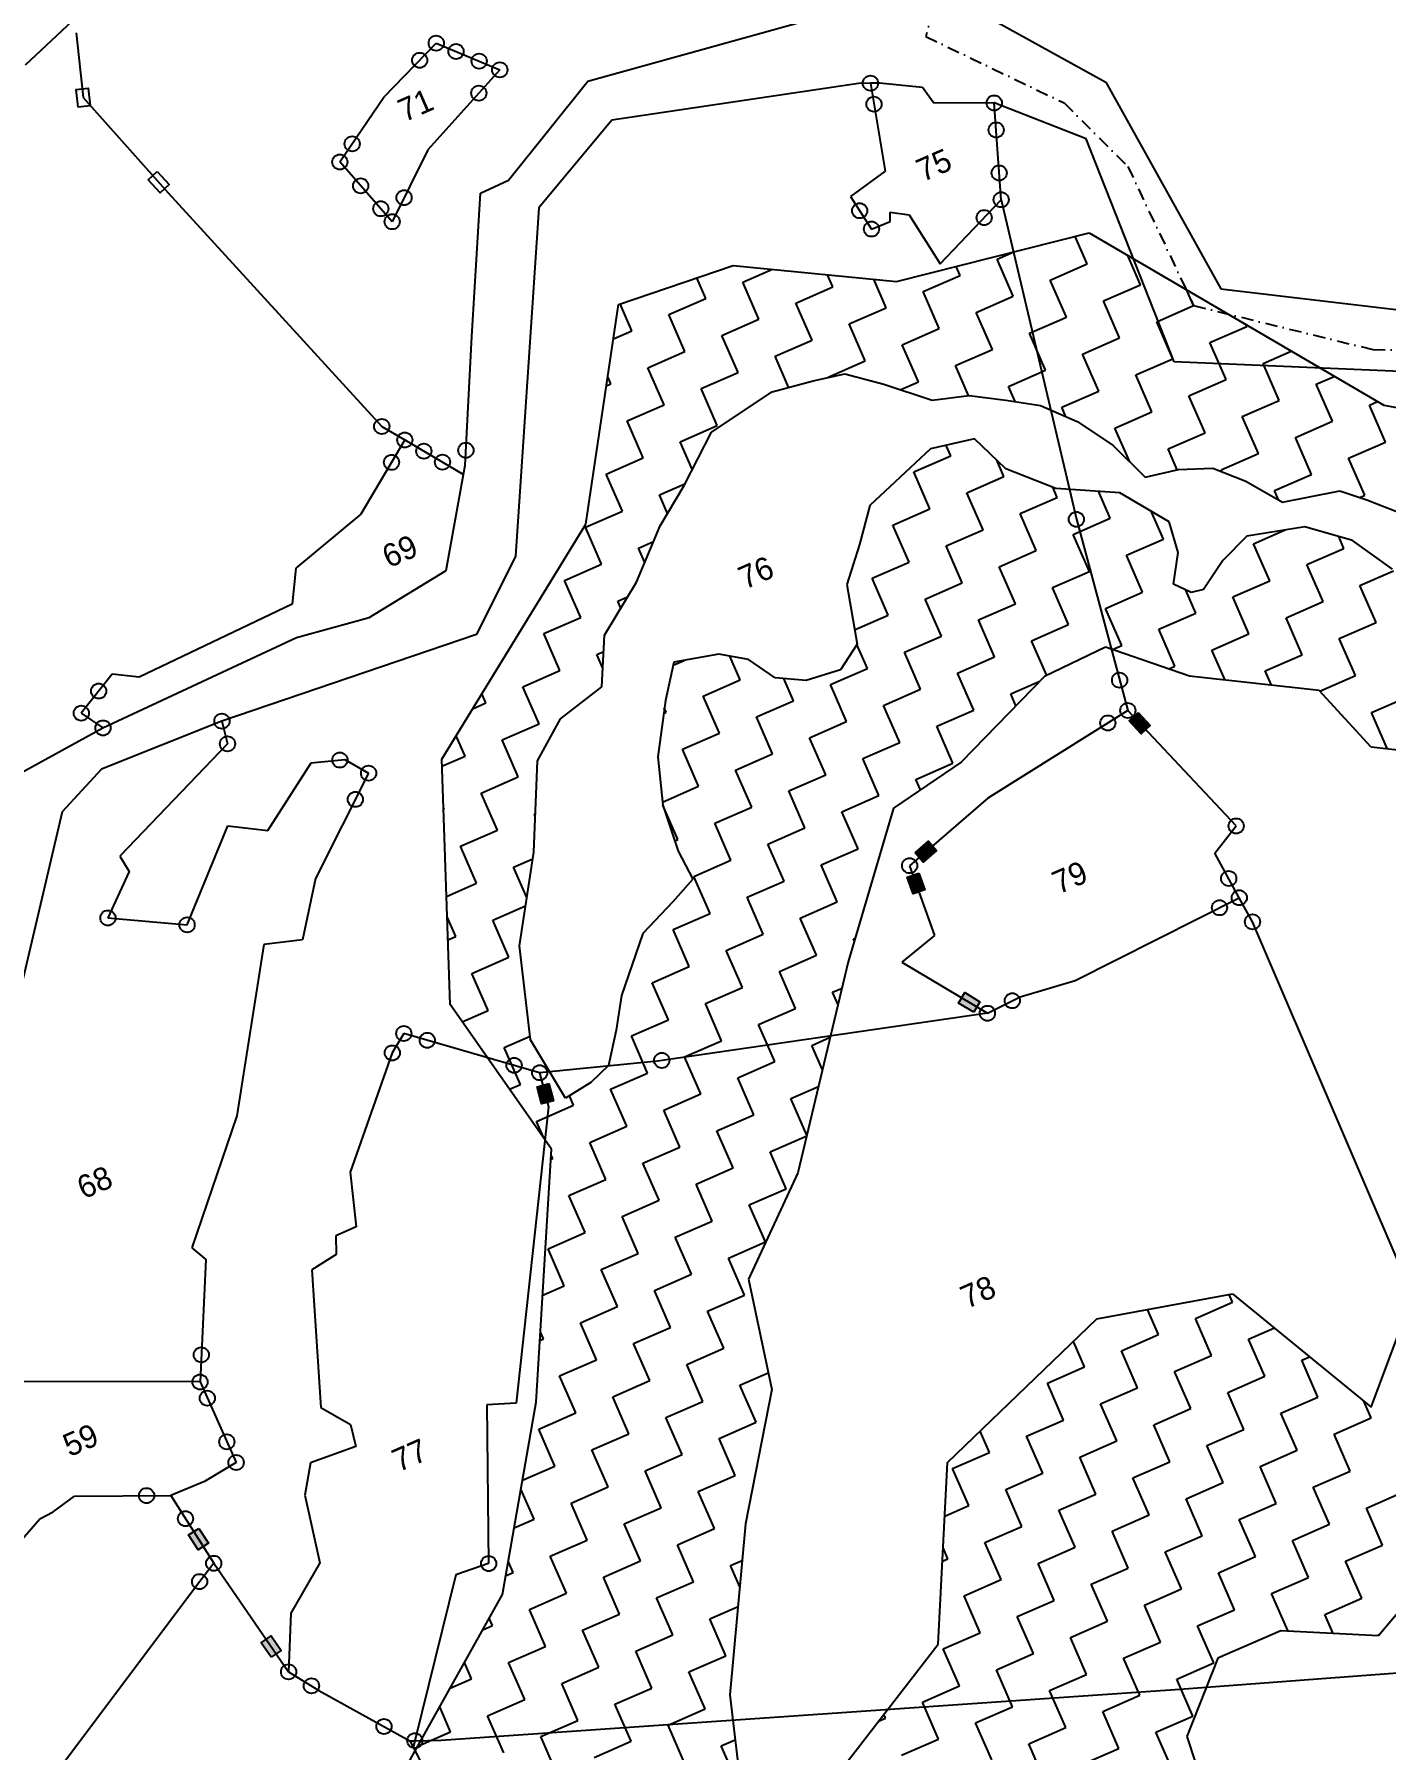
# Model space of a CAD drawing. Header units: metres. Extents: x 317389 to 323374, y 1888575 to 1892651.
# Drawn here: x 320866 to 321421, y 1891350 to 1892053 of the extents above; entities that cross this region are included whole.
import ezdxf

# ---------------------------------------------------------------- set-up
doc = ezdxf.new("R2010")
doc.units = ezdxf.units.M
doc.header["$MEASUREMENT"] = 0
doc.linetypes.add('DASHDOT', pattern=[1, 0.5, -0.25, 0, -0.25])
for name, color, linetype in [('POLY_HATCH', 12, 'Continuous'), ('POLY_PARCEL', 6, 'Continuous'), ('POLY_WATER', 4, 'Continuous'), ('TEXT_PARCEL', 7, 'Continuous'), ('V_BOUND_STREAM_LINE', 7, 'DASHDOT')]:
    doc.layers.add(name, color=color, linetype=linetype)
doc.styles.add('TEXT_MAP', font='')
doc.styles.get('TEXT_MAP').set_extended_font_data('Kruti Dev 050')

msp = doc.modelspace()

# ---------------------------------------------------------------- hatches: boundary and pattern name
for points in [[(321320.29, 1891766.42), (321323.95, 1891769.85), (321318.98, 1891775.15), (321315.32, 1891771.71)], [(321236.32, 1891718.57), (321233.04, 1891722.37), (321227.54, 1891717.63), (321230.82, 1891713.83)], [(321226.72, 1891700.78), (321231.45, 1891702.47), (321229, 1891709.31), (321224.27, 1891707.62)], [(321247.88, 1891660.28), (321245.3, 1891655.97), (321251.54, 1891652.24), (321254.11, 1891656.55)], [(321074.27, 1891614.65), (321079.13, 1891615.93), (321077.27, 1891622.95), (321072.42, 1891621.67)], [(320933.37, 1891431.72), (320937.61, 1891434.41), (320933.73, 1891440.54), (320929.48, 1891437.86)], [(320963.38, 1891396.47), (320959.25, 1891393.61), (320963.37, 1891387.64), (320967.51, 1891390.49)]]:
    msp.add_hatch(color=256).paths.add_polyline_path(points)

# ---------------------------------------------------------------- linework, layer by layer
for points in [[(320884.18, 1892023.51), (320883.39, 1892030.73), (320888.38, 1892031.28), (320889.17, 1892024.06)], [(320916.66, 1891997.06), (320921.53, 1891991.68), (320917.8, 1891988.31), (320912.93, 1891993.7)], [(321318.98, 1891775.15), (321323.95, 1891769.85), (321320.29, 1891766.42), (321315.32, 1891771.71)], [(321227.54, 1891717.63), (321233.04, 1891722.37), (321236.32, 1891718.57), (321230.82, 1891713.83)], [(321229, 1891709.31), (321231.45, 1891702.47), (321226.72, 1891700.78), (321224.27, 1891707.62)], [(321251.54, 1891652.24), (321245.3, 1891655.97), (321247.88, 1891660.28), (321254.11, 1891656.55)], [(321077.27, 1891622.95), (321079.13, 1891615.93), (321074.27, 1891614.65), (321072.42, 1891621.67)], [(320933.73, 1891440.54), (320937.61, 1891434.41), (320933.37, 1891431.72), (320929.48, 1891437.86)], [(320963.37, 1891387.64), (320959.25, 1891393.61), (320963.38, 1891396.47), (320967.51, 1891390.49)]]:
    msp.add_lwpolyline(points, close=True)
for centre in [(321031.1, 1892049.72), (321024.3, 1892042.69), (321039.21, 1892046.31), (321048.7, 1892042.33), (321057.14, 1892038.78), (321209.18, 1892033.3), (321048.57, 1892029.24), (321210.63, 1892024.67), (321259.98, 1892025.21), (321260.76, 1892014.11), (320996.63, 1892008.44), (320991.55, 1892000.98), (321000.1, 1891991.21), (321262, 1891996.49), (321017.89, 1891986.35), (321262.78, 1891985.5), (321008.34, 1891981.82), (321013.01, 1891976.49), (321204.76, 1891981), (321255.82, 1891978.16), (321209.63, 1891973.48), (321008.74, 1891892.51), (321018.19, 1891886.95), (321026.02, 1891882.36), (321043.26, 1891882.73), (321012.76, 1891877.78), (321033.64, 1891877.88), (321293.65, 1891854.41), (321311.39, 1891788.44), (320892.63, 1891783.97), (320885.5, 1891774.91), (321314.74, 1891776), (320894.4, 1891768.85), (320943.18, 1891771.62), (321306.57, 1891770.88), (320945.45, 1891762.33), (320991.58, 1891755.66), (321003.34, 1891750.31), (320997.9, 1891739.53), (321359.2, 1891728.63), (321225.25, 1891712.34), (321356.14, 1891707.08), (321352.38, 1891695.11), (321360.48, 1891699.2), (320896.42, 1891690.92), (320928.88, 1891688.08), (321365.91, 1891689.33), (321267.37, 1891656.96), (321257.16, 1891651.81), (321017.78, 1891643.5), (321027.41, 1891640.72), (321013.07, 1891635.54), (321123.59, 1891632.47), (321063.02, 1891630.45), (321073.5, 1891627.43), (320934.72, 1891511.71), (320934.2, 1891500.57), (320937.18, 1891493.92), (320945.2, 1891476.01), (320948.99, 1891467.54), (320912.29, 1891453.97), (320928.25, 1891444.51), (320939.82, 1891426.22), (321052.59, 1891426.08), (320934.03, 1891418.69), (320970.53, 1891381.67), (320979.89, 1891375.93), (321009.65, 1891359.28), (321022.32, 1891353.45)]:
    msp.add_circle(centre, 3.11)
at = {"layer": 'POLY_HATCH'}
for p, q in [((320862.56, 1892040.84), (320899.77, 1892075.71)), ((321219.86, 1891951.95), (321298.87, 1891971.87)), ((321298.87, 1891971.87), (321419.71, 1891901.22)), ((321105.89, 1891942.55), (321152.86, 1891958.59)), ((321152.86, 1891958.59), (321219.86, 1891951.95)), ((321092.39, 1891852.49), (321105.89, 1891942.55)), ((321168.82, 1891906.73), (321185.71, 1891911.28)), ((321185.71, 1891911.28), (321198.63, 1891914.1)), ((321198.63, 1891914.1), (321214.67, 1891909.79)), ((321214.67, 1891909.79), (321234.47, 1891903.35)), ((321143.95, 1891890.21), (321168.82, 1891906.73)), ((321234.47, 1891903.35), (321249.67, 1891905.27)), ((321249.67, 1891905.27), (321264.67, 1891903.34)), ((321264.67, 1891903.34), (321278.88, 1891901.06)), ((321278.88, 1891901.06), (321294.02, 1891894.47)), ((321419.71, 1891901.22), (321459.92, 1891894.1)), ((321132.75, 1891868.34), (321143.95, 1891890.21)), ((321294.02, 1891894.47), (321308.62, 1891884.82)), ((321233.81, 1891883.26), (321208.99, 1891860.15)), ((321251.83, 1891887.36), (321233.81, 1891883.26)), ((321264.75, 1891875.08), (321251.83, 1891887.36)), ((321308.62, 1891884.82), (321321.88, 1891871.75)), ((321285.24, 1891867.06), (321264.75, 1891875.08)), ((321321.88, 1891871.75), (321335.6, 1891874.91)), ((321335.6, 1891874.91), (321349.56, 1891875.35)), ((321349.56, 1891875.35), (321363.22, 1891870)), ((321122.98, 1891851.81), (321132.75, 1891868.34)), ((321311.48, 1891865.32), (321285.24, 1891867.06)), ((321363.22, 1891870), (321378.27, 1891861.49)), ((321208.99, 1891860.15), (321204.67, 1891844.12)), ((321331.77, 1891853.43), (321311.48, 1891865.32)), ((321378.27, 1891861.49), (321401.74, 1891866.08)), ((321401.74, 1891866.08), (321412.78, 1891862.42)), ((321412.78, 1891862.42), (321430.99, 1891855.29)), ((321335.37, 1891840.86), (321331.77, 1891853.43)), ((321033.34, 1891755.99), (321092.39, 1891852.49)), ((321113.26, 1891828.7), (321122.98, 1891851.81)), ((321363.6, 1891847.54), (321353.79, 1891837.59)), ((321387.42, 1891851.34), (321363.6, 1891847.54)), ((321406.87, 1891845.69), (321387.42, 1891851.34)), ((321204.67, 1891844.12), (321199.56, 1891827.74)), ((321333.53, 1891827.8), (321335.37, 1891840.86)), ((321423.3, 1891834.01), (321406.87, 1891845.69)), ((321353.79, 1891837.59), (321345.81, 1891825.62)), ((321100.12, 1891806.93), (321113.26, 1891828.7)), ((321199.56, 1891827.74), (321203.7, 1891803.14)), ((321340.71, 1891824.33), (321333.53, 1891827.8)), ((321345.81, 1891825.62), (321340.71, 1891824.33)), ((321099.02, 1891785.7), (321100.12, 1891806.93)), ((321146.95, 1891799.1), (321128.58, 1891795.79)), ((321159.23, 1891796.92), (321146.95, 1891799.1)), ((321170.07, 1891789.39), (321159.23, 1891796.92)), ((321203.7, 1891803.14), (321196.96, 1891792.65)), ((321305.62, 1891802), (321280.53, 1891789.92)), ((321340.05, 1891790.11), (321305.62, 1891802)), ((321128.58, 1891795.79), (321125.06, 1891780.1)), ((321196.96, 1891792.65), (321182.79, 1891788.35)), ((321280.53, 1891789.92), (321246.39, 1891754.8)), ((321393.25, 1891784.17), (321340.05, 1891790.11)), ((321082.07, 1891772.64), (321099.02, 1891785.7)), ((321182.79, 1891788.35), (321170.07, 1891789.39)), ((321414.63, 1891760.97), (321393.25, 1891784.17)), ((321125.06, 1891780.1), (321121.92, 1891757.04)), ((321072.65, 1891755.32), (321082.07, 1891772.64)), ((321036.8, 1891655.38), (321033.34, 1891755.99)), ((321071.09, 1891717.86), (321072.65, 1891755.32)), ((321121.92, 1891757.04), (321123.98, 1891737.19)), ((321246.39, 1891754.8), (321218.64, 1891735.94)), ((321485.7, 1891752.74), (321414.63, 1891760.97)), ((321123.98, 1891737.19), (321130.36, 1891718.29)), ((321218.64, 1891735.94), (321200.1, 1891672.85)), ((321065.22, 1891679.46), (321071.09, 1891717.86)), ((321130.36, 1891718.29), (321136.34, 1891706.75)), ((321136.34, 1891706.75), (321128.11, 1891697.5)), ((321128.11, 1891697.5), (321115.83, 1891684.59)), ((321115.83, 1891684.59), (321107.14, 1891659.1)), ((321069.8, 1891640.9), (321065.22, 1891679.46)), ((321200.1, 1891672.85), (321179.4, 1891586.38)), ((321107.14, 1891659.1), (321104.85, 1891644.9)), ((321078.43, 1891596.13), (321036.8, 1891655.38)), ((321104.85, 1891644.9), (321101.77, 1891630.35)), ((321084.04, 1891616.94), (321069.8, 1891640.9)), ((321101.77, 1891630.35), (321094.44, 1891623.37)), ((321094.44, 1891623.37), (321084.04, 1891616.94)), ((321072.05, 1891492.34), (321078.43, 1891596.13)), ((321179.4, 1891586.38), (321159.12, 1891542.73)), ((321414.52, 1891490.24), (321450.01, 1891585.47)), ((321159.12, 1891542.73), (321168.73, 1891497.55)), ((321302.01, 1891526.41), (321357.75, 1891536.78)), ((321357.75, 1891536.78), (321414.52, 1891490.24)), ((321240.84, 1891467.52), (321302.01, 1891526.41)), ((321168.73, 1891497.55), (321157.99, 1891442.35)), ((321058.2, 1891413.35), (321072.05, 1891492.34)), ((321236.92, 1891393.07), (321240.84, 1891467.52)), ((321157.99, 1891442.35), (321151.53, 1891372.2)), ((321437.89, 1891420.73), (321417.64, 1891396.49)), ((321018.47, 1891342.13), (321058.2, 1891413.35)), ((321377.5, 1891398.54), (321351.61, 1891387.23)), ((321417.64, 1891396.49), (321377.5, 1891398.54)), ((321173.37, 1891310.76), (321236.92, 1891393.07)), ((321351.61, 1891387.23), (321338.99, 1891355.14)), ((321151.53, 1891372.2), (321159.52, 1891304.99)), ((321338.99, 1891355.14), (321347.42, 1891329.45))]:
    msp.add_line(p, q, dxfattribs=at)
at = {"layer": 'POLY_HATCH', "linetype": 'Continuous'}
for p, q in [((321298.14, 1891959.18), (321293.22, 1891970.45)), ((321261.15, 1891961.1), (321268, 1891964.09)), ((321267.79, 1891945.92), (321261.15, 1891961.1)), ((321282.96, 1891952.55), (321298.14, 1891959.18)), ((321319.95, 1891950.63), (321314.72, 1891962.61)), ((321141.64, 1891945.03), (321137.94, 1891953.49)), ((321156.82, 1891951.66), (321169, 1891956.99)), ((321163.45, 1891936.49), (321156.82, 1891951.66)), ((321193.81, 1891949.75), (321191.62, 1891954.74)), ((321215.62, 1891941.2), (321210.52, 1891952.87)), ((321230.8, 1891947.83), (321245.98, 1891954.46)), ((321245.98, 1891954.46), (321244.37, 1891958.13)), ((321289.6, 1891937.37), (321282.96, 1891952.55)), ((321126.46, 1891938.4), (321141.64, 1891945.03)), ((321178.63, 1891943.12), (321193.81, 1891949.75)), ((321237.43, 1891932.65), (321230.8, 1891947.83)), ((321252.61, 1891939.28), (321267.79, 1891945.92)), ((321304.78, 1891944), (321319.95, 1891950.63)), ((321341.76, 1891942.08), (321339, 1891948.41)), ((321111.28, 1891931.77), (321106.48, 1891942.75)), ((321133.09, 1891923.22), (321126.46, 1891938.4)), ((321185.26, 1891927.94), (321178.63, 1891943.12)), ((321200.44, 1891934.57), (321215.62, 1891941.2)), ((321259.24, 1891924.11), (321252.61, 1891939.28)), ((321274.42, 1891930.74), (321289.6, 1891937.37)), ((321311.41, 1891928.82), (321304.78, 1891944)), ((321326.59, 1891935.45), (321341.76, 1891942.08)), ((321103.78, 1891928.49), (321111.28, 1891931.77)), ((321148.27, 1891929.85), (321163.45, 1891936.49)), ((321207.07, 1891919.39), (321200.44, 1891934.57)), ((321222.25, 1891926.02), (321237.43, 1891932.65)), ((321281.05, 1891915.56), (321274.42, 1891930.74)), ((321333.22, 1891920.27), (321326.59, 1891935.45)), ((321348.4, 1891926.9), (321363.58, 1891933.54)), ((321363.58, 1891933.54), (321363.28, 1891934.21)), ((321154.9, 1891914.68), (321148.27, 1891929.85)), ((321170.08, 1891921.31), (321185.26, 1891927.94)), ((321228.88, 1891910.84), (321222.25, 1891926.02)), ((321244.06, 1891917.47), (321259.24, 1891924.11)), ((321296.23, 1891922.19), (321311.41, 1891928.82)), ((321355.03, 1891911.73), (321348.4, 1891926.9)), ((321370.21, 1891918.36), (321381.76, 1891923.41)), ((321117.91, 1891916.59), (321133.09, 1891923.22)), ((321124.54, 1891901.41), (321117.91, 1891916.59)), ((321175.64, 1891908.57), (321170.08, 1891921.31)), ((321191.89, 1891912.76), (321207.07, 1891919.39)), ((321249.4, 1891905.24), (321244.06, 1891917.47)), ((321302.86, 1891907.01), (321296.23, 1891922.19)), ((321318.04, 1891913.64), (321333.22, 1891920.27)), ((321376.84, 1891903.18), (321370.21, 1891918.36)), ((321100.88, 1891909.15), (321102.73, 1891909.96)), ((321102.73, 1891909.96), (321101.45, 1891912.91)), ((321139.72, 1891908.04), (321154.9, 1891914.68)), ((321191.94, 1891912.64), (321191.89, 1891912.76)), ((321221.43, 1891907.59), (321228.88, 1891910.84)), ((321265.87, 1891908.93), (321281.05, 1891915.56)), ((321324.67, 1891898.46), (321318.04, 1891913.64)), ((321339.85, 1891905.09), (321355.03, 1891911.73)), ((321392.02, 1891909.81), (321399.45, 1891913.06)), ((321398.65, 1891894.63), (321392.02, 1891909.81)), ((321146.35, 1891892.86), (321139.72, 1891908.04)), ((321268.59, 1891902.71), (321265.87, 1891908.93)), ((321287.68, 1891900.38), (321302.86, 1891907.01)), ((321346.48, 1891889.92), (321339.85, 1891905.09)), ((321361.66, 1891896.55), (321376.84, 1891903.18)), ((321413.83, 1891901.26), (321417.15, 1891902.71)), ((321109.36, 1891894.78), (321124.54, 1891901.41)), ((321289.38, 1891896.49), (321287.68, 1891900.38)), ((321309.49, 1891891.83), (321324.67, 1891898.46)), ((321368.29, 1891881.37), (321361.66, 1891896.55)), ((321420.46, 1891886.08), (321413.83, 1891901.26)), ((321116, 1891879.6), (321109.36, 1891894.78)), ((321131.18, 1891886.23), (321146.35, 1891892.86)), ((321315.53, 1891878.01), (321309.49, 1891891.83)), ((321331.3, 1891883.28), (321346.48, 1891889.92)), ((321383.47, 1891888), (321398.65, 1891894.63)), ((321136.12, 1891874.92), (321131.18, 1891886.23)), ((321242.14, 1891880.48), (321240.29, 1891884.73)), ((321335.02, 1891874.78), (321331.3, 1891883.28)), ((321353.11, 1891874.74), (321368.29, 1891881.37)), ((321390.1, 1891872.82), (321383.47, 1891888)), ((321405.28, 1891879.45), (321420.46, 1891886.08)), ((321100.82, 1891872.97), (321116, 1891879.6)), ((321226.96, 1891873.85), (321242.14, 1891880.48)), ((321263.95, 1891871.94), (321261.04, 1891878.61)), ((321353.52, 1891873.8), (321353.11, 1891874.74)), ((321411.91, 1891864.27), (321405.28, 1891879.45)), ((321107.45, 1891857.79), (321100.82, 1891872.97)), ((321122.63, 1891864.42), (321133.08, 1891868.99)), ((321233.6, 1891858.67), (321226.96, 1891873.85)), ((321248.77, 1891865.31), (321263.95, 1891871.94)), ((321285.76, 1891863.39), (321283.94, 1891867.57)), ((321374.92, 1891866.19), (321390.1, 1891872.82)), ((321125.95, 1891856.83), (321122.63, 1891864.42)), ((321255.41, 1891850.13), (321248.77, 1891865.31)), ((321270.58, 1891856.76), (321285.76, 1891863.39)), ((321307.57, 1891854.84), (321302.75, 1891865.9)), ((321376.55, 1891862.46), (321374.92, 1891866.19)), ((321409.87, 1891863.38), (321411.91, 1891864.27)), ((321092.27, 1891851.16), (321107.45, 1891857.79)), ((321218.42, 1891852.04), (321233.6, 1891858.67)), ((321277.22, 1891841.58), (321270.58, 1891856.76)), ((321292.4, 1891848.21), (321307.57, 1891854.84)), ((321329.38, 1891846.29), (321324.37, 1891857.77)), ((321098.9, 1891835.98), (321092.27, 1891851.16)), ((321225.05, 1891836.86), (321218.42, 1891852.04)), ((321240.23, 1891843.5), (321255.41, 1891850.13)), ((321299.03, 1891833.03), (321292.4, 1891848.21)), ((321314.21, 1891839.66), (321329.38, 1891846.29)), ((321366.37, 1891844.38), (321379.36, 1891850.05)), ((321403.36, 1891842.46), (321401.24, 1891847.33)), ((321114.08, 1891842.61), (321120.24, 1891845.31)), ((321116.64, 1891836.75), (321114.08, 1891842.61)), ((321246.86, 1891828.32), (321240.23, 1891843.5)), ((321262.04, 1891834.95), (321277.22, 1891841.58)), ((321320.84, 1891824.48), (321314.21, 1891839.66)), ((321373.01, 1891829.2), (321366.37, 1891844.38)), ((321388.18, 1891835.83), (321403.36, 1891842.46)), ((321083.72, 1891829.35), (321098.9, 1891835.98)), ((321209.87, 1891830.23), (321225.05, 1891836.86)), ((321268.67, 1891819.77), (321262.04, 1891834.95)), ((321283.85, 1891826.4), (321299.03, 1891833.03)), ((321394.82, 1891820.65), (321388.18, 1891835.83)), ((321409.99, 1891827.28), (321423.71, 1891833.28)), ((321090.35, 1891814.17), (321083.72, 1891829.35)), ((321216.5, 1891815.05), (321209.87, 1891830.23)), ((321231.68, 1891821.69), (321246.86, 1891828.32)), ((321290.48, 1891811.22), (321283.85, 1891826.4)), ((321342.65, 1891815.94), (321338.52, 1891825.39)), ((321357.83, 1891822.57), (321373.01, 1891829.2)), ((321416.63, 1891812.1), (321409.99, 1891827.28)), ((321105.53, 1891820.8), (321109.55, 1891822.56)), ((321106.78, 1891817.96), (321105.53, 1891820.8)), ((321238.31, 1891806.51), (321231.68, 1891821.69)), ((321253.49, 1891813.14), (321268.67, 1891819.77)), ((321305.66, 1891817.85), (321320.84, 1891824.48)), ((321312.29, 1891802.67), (321305.66, 1891817.85)), ((321364.46, 1891807.39), (321357.83, 1891822.57)), ((321379.64, 1891814.02), (321394.82, 1891820.65)), ((321075.17, 1891807.54), (321090.35, 1891814.17)), ((321202.71, 1891809.03), (321216.5, 1891815.05)), ((321260.12, 1891797.96), (321253.49, 1891813.14)), ((321275.3, 1891804.59), (321290.48, 1891811.22)), ((321327.47, 1891809.31), (321342.65, 1891815.94)), ((321386.27, 1891798.84), (321379.64, 1891814.02)), ((321401.45, 1891805.47), (321416.63, 1891812.1)), ((321081.81, 1891792.36), (321075.17, 1891807.54)), ((321223.13, 1891799.87), (321238.31, 1891806.51)), ((321281.51, 1891790.38), (321275.3, 1891804.59)), ((321334.1, 1891794.13), (321327.47, 1891809.31)), ((321349.28, 1891800.76), (321364.46, 1891807.39)), ((321408.08, 1891790.29), (321401.45, 1891805.47)), ((321096.98, 1891798.99), (321099.77, 1891800.21)), ((321099.42, 1891793.42), (321096.98, 1891798.99)), ((321155.78, 1891788.53), (321151.52, 1891798.29)), ((321207.95, 1891793.24), (321203.66, 1891803.08)), ((321229.76, 1891784.7), (321223.13, 1891799.87)), ((321244.94, 1891791.33), (321260.12, 1891797.96)), ((321308.48, 1891801.01), (321312.29, 1891802.67)), ((321354.64, 1891788.48), (321349.28, 1891800.76)), ((321371.09, 1891792.21), (321386.27, 1891798.84)), ((321066.63, 1891785.73), (321081.81, 1891792.36)), ((321128.32, 1891794.6), (321132.74, 1891796.54)), ((321192.77, 1891786.61), (321207.95, 1891793.24)), ((321251.57, 1891776.15), (321244.94, 1891791.33)), ((321331.59, 1891793.03), (321334.1, 1891794.13)), ((321373.65, 1891786.36), (321371.09, 1891792.21)), ((321393.48, 1891783.92), (321408.08, 1891790.29)), ((321051.45, 1891779.1), (321049.79, 1891782.88)), ((321073.26, 1891770.55), (321066.63, 1891785.73)), ((321140.61, 1891781.9), (321155.78, 1891788.53)), ((321177.59, 1891779.98), (321173.61, 1891789.1)), ((321199.41, 1891771.43), (321192.77, 1891786.61)), ((321214.58, 1891778.06), (321229.76, 1891784.7)), ((321266.75, 1891782.78), (321278.65, 1891787.98)), ((321268.87, 1891777.92), (321266.75, 1891782.78)), ((321046.03, 1891776.73), (321051.45, 1891779.1)), ((321125.43, 1891775.27), (321124.64, 1891777.06)), ((321147.24, 1891766.72), (321140.61, 1891781.9)), ((321162.42, 1891773.35), (321177.59, 1891779.98)), ((321221.22, 1891762.89), (321214.58, 1891778.06)), ((321236.39, 1891769.52), (321251.57, 1891776.15)), ((321414.71, 1891775.11), (321429.89, 1891781.75)), ((321058.08, 1891763.92), (321073.26, 1891770.55)), ((321124.33, 1891774.79), (321125.43, 1891775.27)), ((321169.05, 1891758.17), (321162.42, 1891773.35)), ((321184.23, 1891764.8), (321199.41, 1891771.43)), ((321243.03, 1891754.34), (321236.39, 1891769.52)), ((321421.22, 1891760.2), (321414.71, 1891775.11)), ((321042.9, 1891757.29), (321039.25, 1891765.65)), ((321064.71, 1891748.74), (321058.08, 1891763.92)), ((321132.06, 1891760.09), (321147.24, 1891766.72)), ((321190.86, 1891749.62), (321184.23, 1891764.8)), ((321206.04, 1891756.25), (321221.22, 1891762.89)), ((321033.43, 1891753.15), (321042.9, 1891757.29)), ((321138.69, 1891744.91), (321132.06, 1891760.09)), ((321153.87, 1891751.54), (321169.05, 1891758.17)), ((321212.67, 1891741.08), (321206.04, 1891756.25)), ((321049.53, 1891742.11), (321064.71, 1891748.74)), ((321160.5, 1891736.36), (321153.87, 1891751.54)), ((321175.68, 1891742.99), (321190.86, 1891749.62)), ((321227.85, 1891747.71), (321243.03, 1891754.34)), ((321229.7, 1891743.46), (321227.85, 1891747.71)), ((321056.16, 1891726.93), (321049.53, 1891742.11)), ((321123.86, 1891738.43), (321138.69, 1891744.91)), ((321182.31, 1891727.81), (321175.68, 1891742.99)), ((321197.49, 1891734.44), (321212.67, 1891741.08)), ((321034.35, 1891735.48), (321034.02, 1891736.25)), ((321034.05, 1891735.34), (321034.35, 1891735.48)), ((321071.34, 1891733.56), (321071.75, 1891733.74)), ((321071.71, 1891732.71), (321071.34, 1891733.56)), ((321130.14, 1891723.1), (321123.99, 1891737.19)), ((321145.32, 1891729.73), (321160.5, 1891736.36)), ((321204.12, 1891719.26), (321197.49, 1891734.44)), ((321040.98, 1891720.3), (321056.16, 1891726.93)), ((321151.95, 1891714.55), (321145.32, 1891729.73)), ((321167.13, 1891721.18), (321182.31, 1891727.81)), ((321047.62, 1891705.12), (321040.98, 1891720.3)), ((321128.92, 1891722.56), (321130.14, 1891723.1)), ((321173.76, 1891706), (321167.13, 1891721.18)), ((321188.94, 1891712.63), (321204.12, 1891719.26)), ((321062.79, 1891711.75), (321070.69, 1891715.2)), ((321136.77, 1891707.92), (321151.95, 1891714.55)), ((321195.57, 1891697.45), (321188.94, 1891712.63)), ((321035.28, 1891699.73), (321047.62, 1891705.12)), ((321068.25, 1891699.26), (321062.79, 1891711.75)), ((321143.4, 1891692.74), (321136.77, 1891707.92)), ((321158.58, 1891699.37), (321173.76, 1891706)), ((321165.21, 1891684.19), (321158.58, 1891699.37)), ((321039.07, 1891683.31), (321035.57, 1891691.33)), ((321054.25, 1891689.94), (321067.72, 1891695.83)), ((321128.23, 1891686.11), (321143.4, 1891692.74)), ((321180.39, 1891690.82), (321195.57, 1891697.45)), ((321060.88, 1891674.76), (321054.25, 1891689.94)), ((321134.86, 1891670.93), (321128.23, 1891686.11)), ((321150.04, 1891677.56), (321165.21, 1891684.19)), ((321187.03, 1891675.64), (321180.39, 1891690.82)), ((321035.89, 1891681.92), (321039.07, 1891683.31)), ((321156.67, 1891662.38), (321150.04, 1891677.56)), ((321202.2, 1891682.28), (321202.97, 1891682.61)), ((321202.6, 1891681.36), (321202.2, 1891682.28)), ((321045.7, 1891668.13), (321060.88, 1891674.76)), ((321119.68, 1891664.3), (321134.86, 1891670.93)), ((321171.85, 1891669.01), (321187.03, 1891675.64)), ((321052.33, 1891652.95), (321045.7, 1891668.13)), ((321126.31, 1891649.12), (321119.68, 1891664.3)), ((321178.48, 1891653.83), (321171.85, 1891669.01)), ((321067.51, 1891659.58), (321067.58, 1891659.61)), ((321067.61, 1891659.36), (321067.51, 1891659.58)), ((321141.49, 1891655.75), (321156.67, 1891662.38)), ((321193.66, 1891660.46), (321197.54, 1891662.16)), ((321195.9, 1891655.32), (321193.66, 1891660.46)), ((321041.76, 1891648.33), (321052.33, 1891652.95)), ((321111.13, 1891642.49), (321126.31, 1891649.12)), ((321148.12, 1891640.57), (321141.49, 1891655.75)), ((321163.3, 1891647.2), (321178.48, 1891653.83)), ((321058.96, 1891637.77), (321069.62, 1891642.43)), ((321117.76, 1891627.31), (321111.13, 1891642.49)), ((321169.93, 1891632.02), (321163.3, 1891647.2)), ((321185.11, 1891638.65), (321192.71, 1891641.98)), ((321065.59, 1891622.59), (321058.96, 1891637.77)), ((321132.94, 1891633.94), (321148.12, 1891640.57)), ((321189.51, 1891628.59), (321185.11, 1891638.65)), ((321139.57, 1891618.76), (321132.94, 1891633.94)), ((321154.75, 1891625.39), (321169.93, 1891632.02)), ((321061.19, 1891620.67), (321065.59, 1891622.59)), ((321102.58, 1891620.68), (321117.76, 1891627.31)), ((321161.38, 1891610.21), (321154.75, 1891625.39)), ((321176.56, 1891616.84), (321187.88, 1891621.79)), ((321072.22, 1891607.41), (321087.4, 1891614.05)), ((321087.4, 1891614.05), (321085.69, 1891617.97)), ((321109.21, 1891605.5), (321102.58, 1891620.68)), ((321124.39, 1891612.13), (321139.57, 1891618.76)), ((321183.11, 1891601.86), (321176.56, 1891616.84)), ((321075.05, 1891600.95), (321072.22, 1891607.41)), ((321131.02, 1891596.95), (321124.39, 1891612.13)), ((321146.2, 1891603.58), (321161.38, 1891610.21)), ((321094.04, 1891598.87), (321109.21, 1891605.5)), ((321152.83, 1891588.4), (321146.2, 1891603.58)), ((321168.01, 1891595.03), (321183.05, 1891601.6)), ((321078.86, 1891592.23), (321078.27, 1891593.57)), ((321100.67, 1891583.69), (321094.04, 1891598.87)), ((321115.85, 1891590.32), (321131.02, 1891596.95)), ((321174.65, 1891579.85), (321168.01, 1891595.03)), ((321078.17, 1891591.94), (321078.86, 1891592.23)), ((321122.48, 1891575.14), (321115.85, 1891590.32)), ((321137.66, 1891581.77), (321152.83, 1891588.4)), ((321085.49, 1891577.06), (321100.67, 1891583.69)), ((321144.29, 1891566.59), (321137.66, 1891581.77)), ((321159.47, 1891573.22), (321174.65, 1891579.85)), ((321092.12, 1891561.88), (321085.49, 1891577.06)), ((321107.3, 1891568.51), (321122.48, 1891575.14)), ((321166.1, 1891558.04), (321159.47, 1891573.22)), ((321113.93, 1891553.33), (321107.3, 1891568.51)), ((321129.11, 1891559.96), (321144.29, 1891566.59)), ((321076.94, 1891555.25), (321092.12, 1891561.88)), ((321135.74, 1891544.78), (321129.11, 1891559.96)), ((321150.92, 1891551.41), (321166.1, 1891558.04)), ((321083.57, 1891540.07), (321076.94, 1891555.25)), ((321098.75, 1891546.7), (321113.93, 1891553.33)), ((321157.55, 1891536.23), (321150.92, 1891551.41)), ((321105.38, 1891531.52), (321098.75, 1891546.7)), ((321120.56, 1891538.15), (321135.74, 1891544.78)), ((321074.75, 1891536.21), (321083.57, 1891540.07)), ((321127.19, 1891522.97), (321120.56, 1891538.15)), ((321357.68, 1891533.28), (321356.27, 1891536.5)), ((321090.2, 1891524.89), (321105.38, 1891531.52)), ((321142.37, 1891529.6), (321157.55, 1891536.23)), ((321149, 1891514.42), (321142.37, 1891529.6)), ((321327.32, 1891520.02), (321322.83, 1891530.28)), ((321342.5, 1891526.65), (321357.68, 1891533.28)), ((321096.83, 1891509.71), (321090.2, 1891524.89)), ((321112.01, 1891516.34), (321127.19, 1891522.97)), ((321349.13, 1891511.47), (321342.5, 1891526.65)), ((321364.31, 1891518.11), (321374.89, 1891522.73)), ((321073.6, 1891517.64), (321075.02, 1891518.26)), ((321075.02, 1891518.26), (321073.81, 1891521.03)), ((321118.64, 1891501.16), (321112.01, 1891516.34)), ((321296.96, 1891506.76), (321292.41, 1891517.17)), ((321312.14, 1891513.39), (321327.32, 1891520.02)), ((321370.94, 1891502.93), (321364.31, 1891518.11)), ((321081.66, 1891503.08), (321096.83, 1891509.71)), ((321133.82, 1891507.79), (321149, 1891514.42)), ((321318.77, 1891498.21), (321312.14, 1891513.39)), ((321333.95, 1891504.84), (321349.13, 1891511.47)), ((321386.12, 1891509.56), (321389.28, 1891510.94)), ((321392.75, 1891494.38), (321386.12, 1891509.56)), ((321088.29, 1891487.9), (321081.66, 1891503.08)), ((321103.47, 1891494.53), (321118.64, 1891501.16)), ((321140.45, 1891492.61), (321133.82, 1891507.79)), ((321155.63, 1891499.24), (321167.29, 1891504.34)), ((321281.78, 1891500.13), (321296.96, 1891506.76)), ((321340.58, 1891489.66), (321333.95, 1891504.84)), ((321355.76, 1891496.3), (321370.94, 1891502.93)), ((321110.1, 1891479.35), (321103.47, 1891494.53)), ((321162.27, 1891484.07), (321155.63, 1891499.24)), ((321288.41, 1891484.95), (321281.78, 1891500.13)), ((321303.59, 1891491.58), (321318.77, 1891498.21)), ((321362.39, 1891481.12), (321355.76, 1891496.3)), ((321377.57, 1891487.75), (321392.75, 1891494.38)), ((321073.11, 1891481.27), (321088.29, 1891487.9)), ((321125.28, 1891485.98), (321140.45, 1891492.61)), ((321310.22, 1891476.4), (321303.59, 1891491.58)), ((321325.4, 1891483.03), (321340.58, 1891489.66)), ((321384.2, 1891472.57), (321377.57, 1891487.75)), ((321414.56, 1891485.83), (321411.58, 1891492.66)), ((321079.74, 1891466.09), (321073.11, 1891481.27)), ((321131.91, 1891470.8), (321125.28, 1891485.98)), ((321147.09, 1891477.43), (321162.27, 1891484.07)), ((321258.05, 1891471.69), (321254.24, 1891480.42)), ((321273.23, 1891478.32), (321288.41, 1891484.95)), ((321332.03, 1891467.85), (321325.4, 1891483.03)), ((321347.21, 1891474.48), (321362.39, 1891481.12)), ((321399.38, 1891479.2), (321414.56, 1891485.83)), ((321094.92, 1891472.72), (321110.1, 1891479.35)), ((321153.72, 1891462.26), (321147.09, 1891477.43)), ((321279.86, 1891463.14), (321273.23, 1891478.32)), ((321295.04, 1891469.77), (321310.22, 1891476.4)), ((321353.84, 1891459.31), (321347.21, 1891474.48)), ((321406.01, 1891464.02), (321399.38, 1891479.2)), ((321066.43, 1891460.27), (321079.74, 1891466.09)), ((321101.55, 1891457.54), (321094.92, 1891472.72)), ((321116.73, 1891464.17), (321131.91, 1891470.8)), ((321242.88, 1891465.05), (321258.05, 1891471.69)), ((321301.68, 1891454.59), (321295.04, 1891469.77)), ((321316.85, 1891461.22), (321332.03, 1891467.85)), ((321369.02, 1891465.94), (321384.2, 1891472.57)), ((321375.65, 1891450.76), (321369.02, 1891465.94)), ((321123.36, 1891448.99), (321116.73, 1891464.17)), ((321138.54, 1891455.62), (321153.72, 1891462.26)), ((321249.51, 1891449.88), (321242.88, 1891465.05)), ((321264.69, 1891456.51), (321279.86, 1891463.14)), ((321323.49, 1891446.04), (321316.85, 1891461.22)), ((321338.66, 1891452.67), (321353.84, 1891459.31)), ((321390.83, 1891457.39), (321406.01, 1891464.02)), ((321071.19, 1891444.28), (321065.79, 1891456.64)), ((321086.37, 1891450.91), (321101.55, 1891457.54)), ((321145.17, 1891440.44), (321138.54, 1891455.62)), ((321271.32, 1891441.33), (321264.69, 1891456.51)), ((321286.5, 1891447.96), (321301.68, 1891454.59)), ((321345.3, 1891437.5), (321338.66, 1891452.67)), ((321397.46, 1891442.21), (321390.83, 1891457.39)), ((321412.64, 1891448.84), (321427.82, 1891455.47)), ((321093, 1891435.73), (321086.37, 1891450.91)), ((321108.18, 1891442.36), (321123.36, 1891448.99)), ((321239.69, 1891445.59), (321249.51, 1891449.88)), ((321293.13, 1891432.78), (321286.5, 1891447.96)), ((321308.31, 1891439.41), (321323.49, 1891446.04)), ((321360.48, 1891444.13), (321375.65, 1891450.76)), ((321419.27, 1891433.66), (321412.64, 1891448.84)), ((321063, 1891440.7), (321071.19, 1891444.28)), ((321114.81, 1891427.18), (321108.18, 1891442.36)), ((321129.99, 1891433.81), (321145.17, 1891440.44)), ((321256.14, 1891434.7), (321271.32, 1891441.33)), ((321314.94, 1891424.23), (321308.31, 1891439.41)), ((321367.11, 1891428.95), (321360.48, 1891444.13)), ((321382.29, 1891435.58), (321397.46, 1891442.21)), ((321077.82, 1891429.1), (321093, 1891435.73)), ((321136.62, 1891418.63), (321129.99, 1891433.81)), ((321240.96, 1891428.06), (321239, 1891432.54)), ((321262.77, 1891419.52), (321256.14, 1891434.7)), ((321277.95, 1891426.15), (321293.13, 1891432.78)), ((321330.12, 1891430.86), (321345.3, 1891437.5)), ((321336.75, 1891415.68), (321330.12, 1891430.86)), ((321388.92, 1891420.4), (321382.29, 1891435.58)), ((321404.1, 1891427.03), (321419.27, 1891433.66)), ((321062.64, 1891422.47), (321060.61, 1891427.11)), ((321084.45, 1891413.92), (321077.82, 1891429.1)), ((321099.63, 1891420.55), (321114.81, 1891427.18)), ((321151.8, 1891425.27), (321156.61, 1891427.36)), ((321155.61, 1891416.55), (321151.8, 1891425.27)), ((321238.71, 1891427.08), (321240.96, 1891428.06)), ((321284.58, 1891410.97), (321277.95, 1891426.15)), ((321299.76, 1891417.6), (321314.94, 1891424.23)), ((321351.93, 1891422.32), (321367.11, 1891428.95)), ((321410.73, 1891411.85), (321404.1, 1891427.03)), ((321059.56, 1891421.12), (321062.64, 1891422.47)), ((321106.26, 1891405.37), (321099.63, 1891420.55)), ((321121.44, 1891412), (321136.62, 1891418.63)), ((321247.59, 1891412.89), (321262.77, 1891419.52)), ((321306.39, 1891402.42), (321299.76, 1891417.6)), ((321358.56, 1891407.14), (321351.93, 1891422.32)), ((321373.74, 1891413.77), (321388.92, 1891420.4)), ((321069.28, 1891407.29), (321084.45, 1891413.92)), ((321128.08, 1891396.82), (321121.44, 1891412)), ((321254.22, 1891397.71), (321247.59, 1891412.89)), ((321269.4, 1891404.34), (321284.58, 1891410.97)), ((321321.57, 1891409.05), (321336.75, 1891415.68)), ((321380.37, 1891398.59), (321373.74, 1891413.77)), ((321395.55, 1891405.22), (321410.73, 1891411.85)), ((321054.1, 1891400.66), (321052.79, 1891403.65)), ((321075.91, 1891392.11), (321069.28, 1891407.29)), ((321091.09, 1891398.74), (321106.26, 1891405.37)), ((321143.25, 1891403.46), (321154.87, 1891408.53)), ((321149.89, 1891388.28), (321143.25, 1891403.46)), ((321276.03, 1891389.16), (321269.4, 1891404.34)), ((321328.2, 1891393.87), (321321.57, 1891409.05)), ((321343.38, 1891400.51), (321358.56, 1891407.14)), ((321398.95, 1891397.45), (321395.55, 1891405.22)), ((321050.16, 1891398.94), (321054.1, 1891400.66)), ((321097.72, 1891383.56), (321091.09, 1891398.74)), ((321112.9, 1891390.19), (321128.08, 1891396.82)), ((321239.04, 1891391.08), (321254.22, 1891397.71)), ((321291.21, 1891395.79), (321306.39, 1891402.42)), ((321297.84, 1891380.61), (321291.21, 1891395.79)), ((321350.01, 1891385.33), (321343.38, 1891400.51)), ((321379.97, 1891398.41), (321380.37, 1891398.59)), ((321417.36, 1891396.67), (321418.04, 1891396.97)), ((321417.43, 1891396.5), (321417.36, 1891396.67)), ((321060.73, 1891385.48), (321075.91, 1891392.11)), ((321119.53, 1891375.01), (321112.9, 1891390.19)), ((321245.67, 1891375.9), (321239.04, 1891391.08)), ((321260.85, 1891382.53), (321276.03, 1891389.16)), ((321313.02, 1891387.24), (321328.2, 1891393.87)), ((321045.55, 1891378.85), (321042.65, 1891385.47)), ((321067.36, 1891370.3), (321060.73, 1891385.48)), ((321082.54, 1891376.93), (321097.72, 1891383.56)), ((321134.71, 1891381.65), (321149.89, 1891388.28)), ((321141.34, 1891366.47), (321134.71, 1891381.65)), ((321267.48, 1891367.35), (321260.85, 1891382.53)), ((321319.65, 1891372.06), (321313.02, 1891387.24)), ((321334.83, 1891378.7), (321350.01, 1891385.33)), ((321036.83, 1891375.04), (321045.55, 1891378.85)), ((321089.17, 1891361.75), (321082.54, 1891376.93)), ((321104.35, 1891368.38), (321119.53, 1891375.01)), ((321230.5, 1891369.27), (321245.67, 1891375.9)), ((321282.66, 1891373.98), (321297.84, 1891380.61)), ((321341.46, 1891363.52), (321334.83, 1891378.7)), ((321052.18, 1891363.67), (321067.36, 1891370.3)), ((321110.98, 1891353.2), (321104.35, 1891368.38)), ((321237.13, 1891354.09), (321230.5, 1891369.27)), ((321289.3, 1891358.8), (321282.66, 1891373.98)), ((321304.47, 1891365.43), (321319.65, 1891372.06)), ((321037, 1891357.04), (321032.52, 1891367.3)), ((321058.81, 1891348.49), (321052.18, 1891363.67)), ((321073.99, 1891355.12), (321089.17, 1891361.75)), ((321126.16, 1891359.83), (321141.34, 1891366.47)), ((321212.46, 1891361.39), (321215.32, 1891362.63)), ((321215.32, 1891362.63), (321214.63, 1891364.2)), ((321252.31, 1891360.72), (321267.48, 1891367.35)), ((321258.94, 1891345.54), (321252.31, 1891360.72)), ((321311.11, 1891350.25), (321304.47, 1891365.43)), ((321326.28, 1891356.89), (321341.46, 1891363.52)), ((321023.5, 1891351.14), (321037, 1891357.04)), ((321080.62, 1891339.94), (321073.99, 1891355.12)), ((321132.79, 1891344.66), (321126.16, 1891359.83)), ((321147.97, 1891351.29), (321153.71, 1891353.8)), ((321221.95, 1891347.45), (321237.13, 1891354.09)), ((321274.12, 1891352.17), (321289.3, 1891358.8)), ((321332.92, 1891341.71), (321326.28, 1891356.89)), ((321095.8, 1891346.57), (321110.98, 1891353.2)), ((321154.6, 1891336.11), (321147.97, 1891351.29)), ((321280.75, 1891336.99), (321274.12, 1891352.17)), ((321295.93, 1891343.62), (321311.11, 1891350.25))]:
    msp.add_line(p, q, dxfattribs=at)
at = {"layer": 'POLY_PARCEL'}
for p, q in [((320883.36, 1892054.02), (320886.28, 1892027.39)), ((321009.63, 1892027.54), (321031.1, 1892049.72)), ((321031.1, 1892049.72), (321057.14, 1892038.78)), ((321057.14, 1892038.78), (321027.58, 1892005.9)), ((321209.18, 1892033.3), (321215.25, 1891997.24)), ((320886.28, 1892027.39), (320921.15, 1891988.29)), ((320991.55, 1892000.98), (321009.63, 1892027.54)), ((321262.78, 1891985.5), (321259.98, 1892025.21)), ((321013.01, 1891976.49), (320991.55, 1892000.98)), ((321027.58, 1892005.9), (321013.01, 1891976.49)), ((321215.25, 1891997.24), (321201, 1891986.81)), ((320921.15, 1891988.29), (321008.74, 1891892.51)), ((321201, 1891986.81), (321209.63, 1891973.48)), ((321217.27, 1891976.54), (321217.25, 1891980.46)), ((321217.25, 1891980.46), (321225.02, 1891979.37)), ((321237.78, 1891959.17), (321262.78, 1891985.5)), ((321262.78, 1891985.5), (321293.65, 1891854.41)), ((321209.63, 1891973.48), (321217.27, 1891976.54)), ((321225.02, 1891979.37), (321237.78, 1891959.17)), ((321008.74, 1891892.51), (321018.19, 1891886.95)), ((321018.19, 1891886.95), (321000.14, 1891856.51)), ((321018.19, 1891886.95), (321042.25, 1891872.82)), ((321000.14, 1891856.51), (320973.51, 1891834.37)), ((321293.65, 1891854.41), (321314.74, 1891776)), ((320973.51, 1891834.37), (320971.99, 1891819.58)), ((320971.99, 1891819.58), (320909.21, 1891789.61)), ((320898.11, 1891790.92), (320885.5, 1891774.91)), ((320909.21, 1891789.61), (320898.11, 1891790.92)), ((321314.74, 1891776), (321257.32, 1891739.98)), ((321359.2, 1891728.63), (321314.74, 1891776)), ((320885.5, 1891774.91), (320894.4, 1891768.85)), ((320943.18, 1891771.62), (320945.45, 1891762.33)), ((320945.45, 1891762.33), (320901.33, 1891716.25)), ((320962.04, 1891726.84), (320979.73, 1891754.49)), ((320979.73, 1891754.49), (320993.65, 1891755.86)), ((320993.65, 1891755.86), (321003.34, 1891750.31)), ((321003.34, 1891750.31), (320981.56, 1891707.1)), ((321257.32, 1891739.98), (321225.25, 1891712.34)), ((320928.88, 1891688.08), (320945.61, 1891728.72)), ((320945.61, 1891728.72), (320962.04, 1891726.84)), ((321350.4, 1891717.52), (321359.2, 1891728.63)), ((320901.33, 1891716.25), (320905.16, 1891709.96)), ((321225.25, 1891712.34), (321235.5, 1891683.67)), ((321360.48, 1891699.2), (321350.4, 1891717.52)), ((320905.16, 1891709.96), (320896.42, 1891690.92)), ((320981.56, 1891707.1), (320976.21, 1891681.95)), ((321293.15, 1891665.26), (321360.48, 1891699.2)), ((321365.91, 1891689.33), (321360.48, 1891699.2)), ((320896.42, 1891690.92), (320928.88, 1891688.08)), ((321489.05, 1891401.69), (321365.91, 1891689.33)), ((320960.33, 1891680.08), (320949.33, 1891609.7)), ((320976.21, 1891681.95), (320960.33, 1891680.08)), ((321235.5, 1891683.67), (321222.05, 1891672.8)), ((321222.05, 1891672.8), (321257.16, 1891651.81)), ((321270.58, 1891658.58), (321293.15, 1891665.26)), ((321257.16, 1891651.81), (321270.58, 1891658.58)), ((321257.16, 1891651.81), (321121.91, 1891632.23)), ((321017.78, 1891643.5), (321013.07, 1891635.54)), ((321073.5, 1891627.43), (321017.78, 1891643.5)), ((321013.07, 1891635.54), (320995.75, 1891586.65)), ((321121.91, 1891632.23), (321073.5, 1891627.43)), ((321073.5, 1891627.43), (321077.18, 1891613.45)), ((320949.33, 1891609.7), (320930.84, 1891555.62)), ((321077.18, 1891613.45), (321063.88, 1891491.83)), ((320995.75, 1891586.65), (320998.3, 1891564.15)), ((320998.3, 1891564.15), (320989.89, 1891560.47)), ((320989.89, 1891560.47), (320990.05, 1891552.82)), ((320930.84, 1891555.62), (320936.55, 1891550.86)), ((320936.55, 1891550.86), (320934.2, 1891500.57)), ((320990.05, 1891552.82), (320980.02, 1891546.62)), ((320980.02, 1891546.62), (320983.76, 1891490.13)), ((320934.2, 1891500.57), (320859.61, 1891500.73)), ((320934.2, 1891500.57), (320948.99, 1891467.54)), ((320983.76, 1891490.13), (320995.9, 1891483.18)), ((321063.88, 1891491.83), (321051.89, 1891491.14)), ((321051.89, 1891491.14), (321052.59, 1891426.08)), ((320995.9, 1891483.18), (320998.04, 1891474.12)), ((320998.04, 1891474.12), (320979.58, 1891467.42)), ((320948.99, 1891467.54), (320936.07, 1891459.72)), ((320979.58, 1891467.42), (320977.2, 1891454.11)), ((320936.07, 1891459.72), (320922.22, 1891454.03)), ((320873.98, 1891447.3), (320882.7, 1891453.78)), ((320882.7, 1891453.78), (320922.22, 1891454.03)), ((320922.22, 1891454.03), (320939.82, 1891426.22)), ((320977.2, 1891454.11), (320983.4, 1891426.39)), ((320868.54, 1891444.49), (320873.98, 1891447.3)), ((320839.83, 1891411.55), (320868.54, 1891444.49)), ((320939.82, 1891426.22), (320932.32, 1891416.48)), ((320939.82, 1891426.22), (320970.53, 1891381.67)), ((320983.4, 1891426.39), (320971.48, 1891405.75)), ((321052.59, 1891426.08), (321039.08, 1891421.51)), ((321039.08, 1891421.51), (321022.32, 1891353.45)), ((320932.32, 1891416.48), (320868.02, 1891330.75)), ((320971.48, 1891405.75), (320970.53, 1891381.67)), ((320970.53, 1891381.67), (320982.94, 1891374.05)), ((321336.1, 1891374.63), (321484.19, 1891385.71)), ((321033.17, 1891353.68), (321336.1, 1891374.63)), ((320982.94, 1891374.05), (321020.27, 1891353.41)), ((321020.27, 1891353.41), (321022.32, 1891353.45)), ((321020.27, 1891353.41), (321021.65, 1891350.74)), ((321022.32, 1891353.45), (321021.65, 1891350.74)), ((321022.32, 1891353.45), (321033.17, 1891353.68)), ((321021.65, 1891350.74), (321080.92, 1891235.36))]:
    msp.add_line(p, q, dxfattribs=at)
at = {"layer": 'POLY_WATER'}
for p, q in [((321093.31, 1892034.12), (321228.26, 1892071.68)), ((321242.9, 1892068.52), (321305.69, 1892033.74)), ((321060.68, 1891993.51), (321093.31, 1892034.12)), ((321204.31, 1892033.2), (321103.16, 1892018.07)), ((321209.18, 1892033.3), (321204.31, 1892033.2)), ((321212.94, 1892033.38), (321209.18, 1892033.3)), ((321230.57, 1892031.5), (321212.94, 1892033.38)), ((321235.16, 1892025.11), (321230.57, 1892031.5)), ((321305.69, 1892033.74), (321352.88, 1891948.93)), ((321259.98, 1892025.21), (321235.16, 1892025.11)), ((321297.69, 1892010.49), (321259.98, 1892025.21)), ((321103.16, 1892018.07), (321073.19, 1891982.21)), ((321333.75, 1891919), (321297.69, 1892010.49)), ((321045.71, 1891929.36), (321049.19, 1891988.19)), ((321049.19, 1891988.19), (321060.68, 1891993.51)), ((321073.19, 1891982.21), (321063.58, 1891839.31)), ((321352.88, 1891948.93), (321445.79, 1891938.03)), ((321042.94, 1891876.65), (321045.71, 1891929.36)), ((321442.97, 1891914.29), (321333.75, 1891919)), ((321042.25, 1891872.82), (321042.94, 1891876.65)), ((321035.12, 1891833.39), (321042.25, 1891872.82)), ((321063.58, 1891839.31), (321047.6, 1891807.17)), ((321003.62, 1891814.11), (321035.12, 1891833.39)), ((320973.71, 1891805.95), (321003.62, 1891814.11)), ((320894.4, 1891768.85), (320973.71, 1891805.95)), ((321047.6, 1891807.17), (320943.18, 1891771.62)), ((320858.21, 1891749.06), (320894.4, 1891768.85)), ((320943.18, 1891771.62), (320893.73, 1891751.93)), ((320893.73, 1891751.93), (320877.66, 1891734.42)), ((320877.66, 1891734.42), (320861.48, 1891665.64))]:
    msp.add_line(p, q, dxfattribs=at)
at = {"layer": 'V_BOUND_STREAM_LINE', "ltscale": 10}
for p, q in [((321246.85, 1892102.39), (321231.85, 1892052.5)), ((321231.85, 1892052.5), (321288.68, 1892025.18)), ((321288.68, 1892025.18), (321314.79, 1891999.12)), ((321314.79, 1891999.12), (321341.76, 1891942.08)), ((321341.76, 1891942.08), (321415.3, 1891924.04)), ((321415.3, 1891924.04), (321453.91, 1891923.28))]:
    msp.add_line(p, q, dxfattribs=at)

# ---------------------------------------------------------------- texts
at = {"layer": 'TEXT_PARCEL', "style": 'TEXT_MAP'}
for s, p in [('71', (321018.04, 1892017.23)), ('75', (321230.67, 1891992.67)), ('69', (321011.62, 1891834.27)), ('76', (321157.7, 1891825.52)), ('79', (321286.4, 1891700.51)), ('68', (320886.45, 1891575.4)), ('78', (321248.75, 1891530.44)), ('59', (320880.67, 1891469.68)), ('77', (321015.66, 1891463.48))]:
    msp.add_text(s, height=9.391, rotation=23.59957, dxfattribs=at).set_placement(p)

doc.saveas('drawing.dxf')
